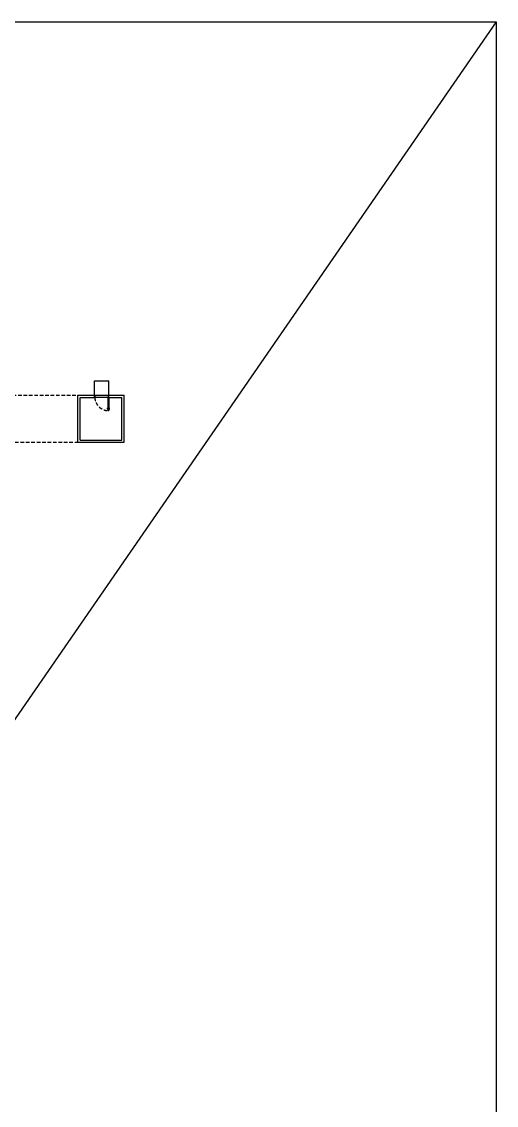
# Model space of a CAD drawing. Header units: millimetres. Extents: x 58411 to 366943, y -302717 to -95300.
# Drawn here: x 122126 to 154942, y -182175 to -107214 of the extents above; entities that cross this region are included whole.
import ezdxf

# ---------------------------------------------------------------- set-up
doc = ezdxf.new("R2010")
doc.units = ezdxf.units.MM
doc.header["$LTSCALE"] = 1000
doc.linetypes.add('HIDDEN', pattern=[0.375, 0.25, -0.125])
for name, color, linetype in [('A-ABER', 7, 'Continuous'), ('A-Des-Rel', 6, 'Continuous'), ('A-Mur-Nuevo', 5, 'Continuous'), ('A-Muros', 3, 'Continuous'), ('A-Murvis', 1, 'Continuous')]:
    doc.layers.add(name, color=color, linetype=linetype)

# ---------------------------------------------------------------- blocks, each defined once
blk = doc.blocks.new('pp')
at = {"layer": 'A-ABER'}
for points in [[(1249840, 84448), (1249840, 84428), (1249880, 84428), (1249880, 84408), (1249940, 84408), (1249940, 84448)], [(1248920, 83508), (1248920, 83468), (1249840, 83468), (1249840, 83508)], [(1249880, 83488), (1249880, 83468), (1249840, 83468), (1249840, 83448), (1249940, 83448), (1249940, 83488)]]:
    blk.add_hatch(color=53, dxfattribs=at).paths.add_polyline_path(points)
at = {"layer": 'A-ABER', "color": 1}
for p, q in [((1248920, 83508), (1249840, 83508)), ((1248920, 83508), (1248920, 83468)), ((1249840, 83468), (1248920, 83468)), ((1249840, 83508), (1249840, 83468))]:
    blk.add_line(p, q, dxfattribs=at)
for points in [[(1249840, 84448), (1249840, 84428), (1249880, 84428), (1249880, 84408), (1249940, 84408), (1249940, 84448)], [(1249840, 83448), (1249840, 83468), (1249880, 83468), (1249880, 83488), (1249940, 83488), (1249940, 83448)]]:
    blk.add_lwpolyline(points, dxfattribs=at)
at = {"layer": 'A-ABER', "color": 24}
for points in [[(1248996, 83508), (1248996, 83518), (1249046, 83518), (1249046, 83508)], [(1248996, 83458), (1248996, 83468), (1249046, 83468), (1249046, 83458)]]:
    blk.add_lwpolyline(points, close=True, dxfattribs=at)
for points in [[(1249016, 83518), (1249016, 83558), (1249116, 83558), (1249116, 83548), (1249026, 83548), (1249026, 83518)], [(1249016, 83458), (1249016, 83418), (1249116, 83418), (1249116, 83428), (1249026, 83428), (1249026, 83458)]]:
    blk.add_lwpolyline(points, dxfattribs=at)
at = {"layer": 'A-ABER', "color": 24, "linetype": 'HIDDEN'}
blk.add_arc((1249871, 83478), 951, 91.83204, 178.16796, dxfattribs=at)

msp = doc.modelspace()

# ---------------------------------------------------------------- linework, layer by layer
at = {"layer": 'A-Des-Rel', "ltscale": 500}
msp.add_lwpolyline([(58411.394, -107213.581), (154941.668, -107213.581), (154941.668, -247111.305), (58411.394, -247111.305)], close=True, dxfattribs=at)
at = {"layer": 'A-Mur-Nuevo', "ltscale": 500}
msp.add_lwpolyline([(154941.668, -107213.581), (58411.394, -247111.305)], dxfattribs=at)
at = {"layer": 'A-Muros'}
for p, q in [((126010.467, -133050.137), (127160.467, -133050.137)), ((126010.467, -136310.137), (126010.467, -133050.137)), ((126160.467, -133200.137), (127160.467, -133200.137)), ((126160.467, -136160.137), (126160.467, -133200.137)), ((127160.467, -133200.137), (127160.467, -133050.137)), ((128160.467, -133050.137), (129210.467, -133050.137)), ((128160.467, -133200.137), (128160.467, -133050.137)), ((128160.467, -133200.137), (129060.467, -133200.137)), ((129060.467, -136160.137), (129060.467, -133200.137)), ((129210.467, -136310.137), (129210.467, -133050.137)), ((126010.467, -136310.137), (129210.467, -136310.137)), ((126160.467, -136160.137), (129060.467, -136160.137))]:
    msp.add_line(p, q, dxfattribs=at)
at = {"layer": 'A-Murvis'}
for p, q in [((127160.467, -133050.137), (127160.467, -132050.137)), ((127160.467, -132050.137), (128160.467, -132050.137)), ((128160.467, -133050.137), (128160.467, -132050.137)), ((127160.467, -133050.137), (128160.467, -133050.137)), ((128160.467, -133200.137), (127160.467, -133200.137))]:
    msp.add_line(p, q, dxfattribs=at)
at = {"layer": 'A-Murvis', "color": 24, "linetype": 'HIDDEN'}
for points in [[(115126.628, -133050.137), (129210.467, -133050.137)], [(114916.628, -136310.137), (129208.284, -136310.137)]]:
    msp.add_lwpolyline(points, dxfattribs=at)

# ---------------------------------------------------------------- block references
at = {"layer": 'A-Murvis', "rotation": 90}
msp.add_blockref('pp', (211608.393, -1383040.583), dxfattribs=at)

doc.saveas('drawing.dxf')
